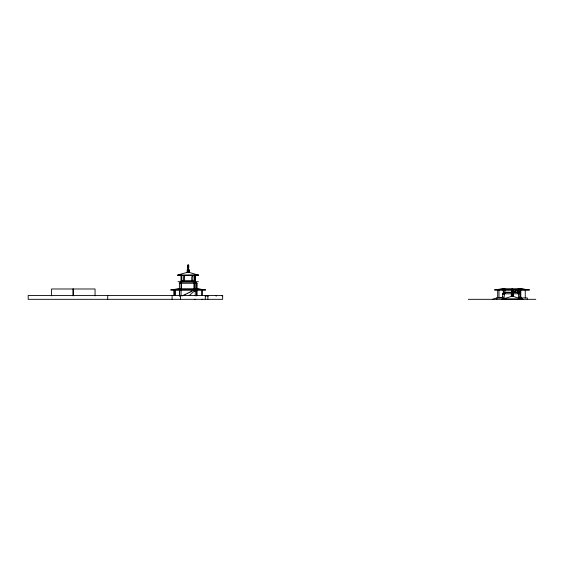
<?xml version="1.0" encoding="UTF-8"?>
<svg xmlns="http://www.w3.org/2000/svg" width="564" height="564" viewBox="0 0 564 564"><rect width="100%" height="100%" fill="white"/><g stroke="black" fill="none" stroke-linecap="round" stroke-linejoin="round"><path stroke-width="0.85" d="M194.552 281.711L195.257 283.262L195.257 288.754L205.585 289.79L170.765 289.79L179.394 288.754L196.956 288.754L205.585 290.051L170.765 290.051L181.093 288.754L181.093 283.262L181.798 281.711M504.399 298.49C503.25 297.468 505.986 289.579 504.512 293.781M181.199 283.262L181.798 281.986L181.798 274.992M181.093 283.262L181.798 281.986L195.257 281.986L196.702 283.262L196.702 295.874M504.399 293.781L505.104 292.504L517.865 292.504L518.563 293.781L518.563 297.707M179.394 288.754L179.394 283.262L181.093 281.711M520.269 299.272L502.7 299.272L502.7 293.781L504.399 292.23L518.563 292.23L520.269 293.781L520.269 298.49M179.655 283.262L181.354 281.986M502.961 293.781L504.399 292.23M189.159 295.578L194.115 291.341L196.702 291.341M516.723 292.399L517.963 291.341L520.544 291.341M492.513 299.322L496.778 297.926L502.961 297.926M177.667 274.992L187.114 272.412L189.243 272.412L198.683 275.253L177.667 275.253L198.683 274.992M501.826 299.322L511.273 296.481L513.402 296.481L522.849 299.322M499.866 297.926L502.961 297.15M504.942 288.754L494.607 290.051L529.434 290.051L520.805 288.754L503.243 288.754L494.607 289.79L529.434 289.79L519.106 288.754M181.093 280.675L195.257 280.675M181.093 281.45L195.257 281.45M177.991 281.711L198.359 281.711M179.394 283.262L196.956 283.262L196.956 288.754M512.796 292.371L513.832 292.371L513.832 291.856L514.861 291.856L514.861 291.334L515.898 291.334L515.898 290.82L517.963 290.305L517.963 289.79M502.7 293.781L520.269 293.781M205.289 295.966L208.581 295.966M519.359 297.15L521.087 297.15L521.087 297.926M519.388 297.926L527.269 297.926L527.269 299.322M501.826 299.061L522.849 299.061M195.341 299.308L194.707 299.308M201.827 299.308L202.772 299.322M468.331 299.322L535.8 299.322M195.257 281.711L196.956 283.262M194.552 274.992L194.552 281.986L195.257 283.262M518.457 293.781L517.865 292.23L518.563 293.781M194.552 281.986L195.151 283.262M502.7 296.523L502.834 297.898M525.26 289.79L525.26 297.926M520.805 289.79L520.805 297.15M520.544 288.754L520.544 296.636M520.008 298.49L520.008 293.781L518.563 292.23M519.106 289.79L519.106 293.061M518.09 288.754L518.09 289.276M513.402 296.481L513.402 296.093L511.273 296.093L511.273 296.481M512.852 289.79L511.823 289.79M512.852 290.079L511.823 290.079M512.852 296.093L512.852 293.407L511.823 293.407L511.823 296.093M512.598 288.747L512.598 293.407M512.084 288.747L512.084 293.407M504.942 289.558L504.942 292.772M503.497 289.558L503.497 293.576M503.243 289.79L503.243 294.5M498.971 289.79L498.971 297.926M497.674 289.79L497.674 297.926M496.778 297.926L496.778 299.322M222.145 295.444L222.145 295.966M216.506 295.444L216.506 295.966M215.991 295.444L215.991 295.966M207.869 295.444L207.869 299.322M205.289 295.444L205.289 299.322M202.525 289.79L202.525 295.487M201.411 289.79L201.411 295.487M196.956 289.79L196.956 295.515M195.257 274.992L195.257 281.986M195.257 289.79L195.257 295.874M194.996 274.992L194.996 281.986M194.242 282.832L194.242 289.276M194.115 282.592L194.115 288.754M194.115 289.79L194.115 290.305L192.049 290.82L192.049 291.334L191.02 291.334L191.02 291.856L189.983 291.856L189.983 292.371L187.918 292.885L187.918 293.407L185.852 293.922L185.852 294.436L184.816 294.436L184.816 294.951L183.786 294.951L183.786 295.473M189.243 272.412L189.243 272.024L187.114 272.024L187.114 272.412M188.693 272.024L188.693 269.338L187.657 269.338L187.657 272.024M188.432 269.338L188.432 264.678L187.918 264.678L187.918 269.338M182.75 295.473L182.75 295.987M181.354 274.992L181.354 281.711M181.354 282.832L181.354 288.754M181.093 274.992L181.093 281.986M181.093 289.558L181.093 295.987M180.522 295.444L180.522 299.322M179.655 289.558L179.655 295.987M179.394 289.79L179.394 296.093M175.122 289.79L175.122 295.487M174.932 289.79L174.932 295.487M173.825 289.79L173.825 295.487M172.098 295.444L172.098 299.322M107.717 295.444L107.717 299.322M95.048 295.874L95.048 288.987L51.55 288.987L51.55 295.874M73.433 288.987L73.433 295.874M72.918 288.987L72.918 295.444M188.693 265.44L187.657 265.573L188.693 265.44M188.693 265.722L187.657 265.848L188.693 265.722M188.693 266.011L187.657 266.145L188.693 266.011M188.693 266.3L187.657 266.427L188.693 266.3M188.693 266.575L187.657 266.702L188.693 266.575M188.693 266.864L187.657 266.998L188.693 266.864M188.693 267.16L187.657 267.287L188.693 267.16M188.693 267.463L187.657 267.59L188.693 267.463M188.693 267.766L187.657 267.893L188.693 267.766M189.243 269.98L187.114 269.98L187.114 270.368L189.243 270.368L189.243 269.98M189.243 270.995L187.114 270.995L187.114 271.376L189.243 271.376L189.243 270.995M184.59 276.67L183.392 276.67L183.392 280.033L184.59 280.033L184.59 276.67M192.958 276.67L191.76 276.67L191.76 280.033L192.958 280.033L192.958 276.67M512.852 289.508L511.823 289.642L512.852 289.508M512.852 290.368L511.823 290.495L512.852 290.368M512.852 290.636L511.823 290.77L512.852 290.636M512.852 290.932L511.823 291.066L512.852 290.932M512.852 291.228L511.823 291.355L512.852 291.228M512.852 291.532L511.823 291.659L512.852 291.532M512.852 291.835L511.823 291.962L512.852 291.835M513.402 294.048L511.273 294.048L511.273 294.436L513.402 294.436L513.402 294.048M513.402 295.057L511.273 295.057L511.273 295.444L513.402 295.444L513.402 295.057M222.66 295.444L28.2 295.444L28.2 299.322L222.66 299.322L222.66 295.444"/></g></svg>
